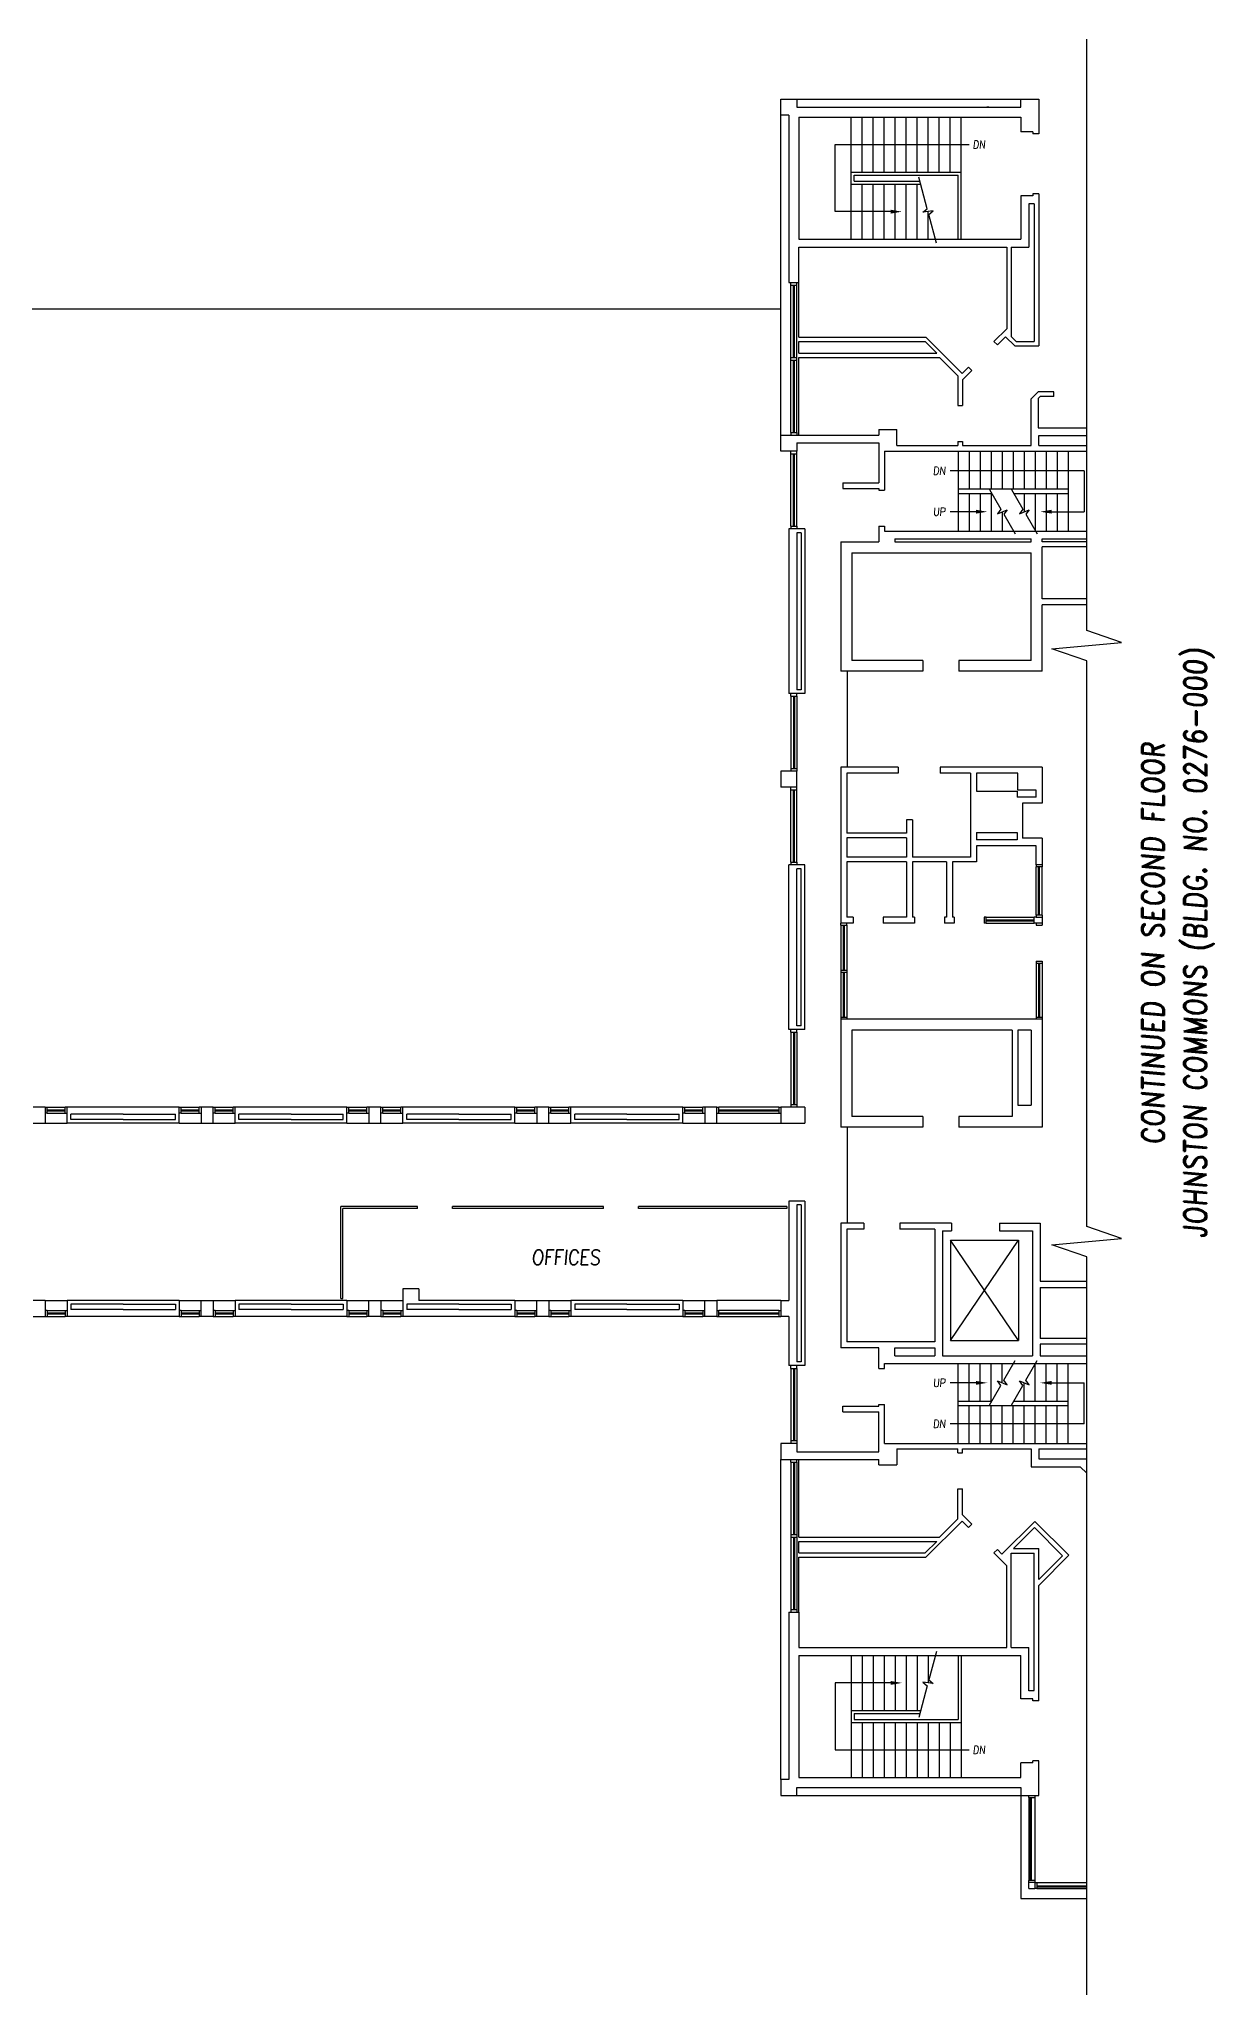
# Model space of a CAD drawing. Extents: x 1352 to 4791, y 589 to 3366.
# Drawn here: x 3616 to 4791, y 589 to 2545 of the extents above; entities that cross this region are included whole.
import ezdxf
from ezdxf.enums import TextEntityAlignment as Align

# ---------------------------------------------------------------- set-up
doc = ezdxf.new("R2010")
doc.units = 0
doc.header["$MEASUREMENT"] = 0
doc.linetypes.add('HIDDEN2', pattern=[0.1875, 0.125, -0.0625])
for name, color, linetype in [('A-BELOW', 111, 'CONTINUOUS'), ('A-FS-ID', 6, 'CONTINUOUS'), ('A-GLAZ', 191, 'CONTINUOUS'), ('A-OVHD', 111, 'CONTINUOUS'), ('A-STRS', 4, 'CONTINUOUS'), ('A-WL-EX', 171, 'CONTINUOUS'), ('SHELL', 2, 'CONTINUOUS')]:
    doc.layers.add(name, color=color, linetype=linetype)
doc.styles.add('ROMAND', font='romand', dxfattribs={"width": 0.75, "height": 0.25})
doc.styles.get("Standard").update_dxf_attribs({"font": 'romans.shx', "width": 0.85, "oblique": 5, "height": 15})

msp = doc.modelspace()

# ---------------------------------------------------------------- linework, layer by layer
at = {"layer": 'A-BELOW'}
for p, q in [((4664, 1953.2), (4664, 2544.6)), ((4374, 2484.6), (4598, 2484.6)), ((4358, 2148.6), (4358, 2468.6)), ((4368, 2226.4), (4368, 2298.6)), ((4374, 2226.4), (4374, 2298.6)), ((4358, 2274.6), (3548, 2274.6)), ((4368, 2151.4), (4368, 2223.6)), ((4374, 2151.4), (4374, 2223.6)), ((4368, 2057.6), (4368, 2129.9)), ((4374, 2057.6), (4374, 2129.9)), ((4629.1, 1934.9), (4698.9, 1941.2)), ((4698.9, 1941.2), (4664, 1953.2)), ((4664, 1922.9), (4629.1, 1934.9)), ((4664, 1357.4), (4664, 1922.9)), ((4368, 1887.6), (4368, 1815.4)), ((4374, 1887.6), (4374, 1815.4)), ((4368, 1721.6), (4368, 1793.9)), ((4374, 1721.6), (4374, 1793.9)), ((4613.3, 1668.6), (4613.3, 1717.1)), ((4619.3, 1668.6), (4619.3, 1717.1)), ((4563.3, 1666.6), (4611.3, 1666.6)), ((4418, 1658.6), (4418, 1613.6)), ((4424, 1658.6), (4424, 1613.6)), ((4563.3, 1660.6), (4611.3, 1660.6)), ((4418, 1611.6), (4418, 1566.6)), ((4424, 1611.6), (4424, 1566.6)), ((4613.3, 1620.6), (4613.3, 1566.6)), ((4619.3, 1620.6), (4619.3, 1566.6)), ((4368, 1551.6), (4368, 1479.4)), ((4374, 1551.6), (4374, 1479.4)), ((3624, 1476.6), (3642, 1476.6)), ((3624, 1470.6), (3642, 1470.6)), ((3758, 1476.6), (3776, 1476.6)), ((3758, 1470.6), (3776, 1470.6)), ((3792, 1476.6), (3810, 1476.6)), ((3792, 1470.6), (3810, 1470.6)), ((3926, 1476.6), (3944, 1476.6)), ((3926, 1470.6), (3944, 1470.6)), ((3960, 1476.6), (3978, 1476.6)), ((3960, 1470.6), (3978, 1470.6)), ((4094, 1476.6), (4112, 1476.6)), ((4094, 1470.6), (4112, 1470.6)), ((4128, 1476.6), (4146, 1476.6)), ((4128, 1470.6), (4146, 1470.6)), ((4262, 1476.6), (4280, 1476.6)), ((4262, 1470.6), (4280, 1470.6)), ((4356, 1476.6), (4296, 1476.6)), ((4296, 1470.6), (4356, 1470.6)), ((3622, 1460.6), (3644, 1460.6)), ((3756, 1460.6), (3778, 1460.6)), ((3790, 1460.6), (3812, 1460.6)), ((3924, 1460.6), (3946, 1460.6)), ((3958, 1460.6), (3980, 1460.6)), ((4092, 1460.6), (4114, 1460.6)), ((4126, 1460.6), (4148, 1460.6)), ((4260, 1460.6), (4282, 1460.6)), ((4294, 1460.6), (4358, 1460.6)), ((3918, 1285.6), (3918, 1377.4)), ((3994.5, 1377.4), (3918, 1377.4)), ((3920, 1285.6), (3920, 1375.4)), ((3994.5, 1375.4), (3920, 1375.4)), ((3994.5, 1375.4), (3994.5, 1377.4)), ((4180.5, 1377.4), (4029.5, 1377.4)), ((4029.5, 1375.4), (4029.5, 1377.4)), ((4180.5, 1375.4), (4029.5, 1375.4)), ((4180.5, 1375.4), (4180.5, 1377.4)), ((4364, 1377.4), (4215.5, 1377.4)), ((4215.5, 1375.4), (4215.5, 1377.4)), ((4364, 1375.4), (4215.5, 1375.4)), ((4364, 1377.4), (4364, 1375.4)), ((4698.9, 1345.4), (4664, 1357.4)), ((4629.1, 1339.1), (4698.9, 1345.4)), ((4664, 1327.1), (4629.1, 1339.1)), ((4664, 589.2), (4664, 1327.1)), ((3622, 1283.6), (3644, 1283.6)), ((3624, 1273.6), (3642, 1273.6)), ((3756, 1283.6), (3778, 1283.6)), ((3758, 1273.6), (3776, 1273.6)), ((3790, 1283.6), (3812, 1283.6)), ((3792, 1273.6), (3810, 1273.6)), ((3918, 1285.6), (3920, 1285.6)), ((3924, 1283.6), (3946, 1283.6)), ((3926, 1273.6), (3944, 1273.6)), ((3958, 1283.6), (3980, 1283.6)), ((3960, 1273.6), (3978, 1273.6)), ((4092, 1283.6), (4114, 1283.6)), ((4094, 1273.6), (4112, 1273.6)), ((4126, 1283.6), (4148, 1283.6)), ((4128, 1273.6), (4146, 1273.6)), ((4260, 1283.6), (4282, 1283.6)), ((4262, 1273.6), (4280, 1273.6)), ((4358, 1283.6), (4294, 1283.6)), ((4356, 1273.6), (4296, 1273.6)), ((3624, 1267.6), (3642, 1267.6)), ((3758, 1267.6), (3776, 1267.6)), ((3792, 1267.6), (3810, 1267.6)), ((3926, 1267.6), (3944, 1267.6)), ((3960, 1267.6), (3978, 1267.6)), ((4094, 1267.6), (4112, 1267.6)), ((4128, 1267.6), (4146, 1267.6)), ((4262, 1267.6), (4280, 1267.6)), ((4296, 1267.6), (4356, 1267.6)), ((4368, 1215.6), (4368, 1143.4)), ((4374, 1215.6), (4374, 1143.4)), ((4358, 804.6), (4358, 1124.6)), ((4368, 1121.9), (4368, 1049.6)), ((4374, 1121.9), (4374, 1049.6)), ((4368, 1046.9), (4368, 974.6)), ((4374, 1046.9), (4374, 974.6)), ((4374, 788.6), (4598, 788.6)), ((4598, 788.6), (4598, 685.6)), ((4606, 786.6), (4606, 703.6)), ((4612, 786.6), (4612, 703.6)), ((4598, 685.6), (4664, 685.6)), ((4614, 701.6), (4664, 701.6)), ((4614, 695.6), (4664, 695.6))]:
    msp.add_line(p, q, dxfattribs=at)
at = {"layer": 'A-GLAZ'}
for p, q in [((4368, 2298.6), (4368, 2301.4)), ((4368, 2298.6), (4374, 2298.6)), ((4370.5, 2226.4), (4370.5, 2298.6)), ((4370.8, 2226.4), (4370.8, 2298.6)), ((4371.3, 2226.4), (4371.3, 2298.6)), ((4371.5, 2226.4), (4371.5, 2298.6)), ((4374, 2298.6), (4374, 2301.4)), ((4368, 2226.4), (4374, 2226.4)), ((4368, 2223.6), (4368, 2226.4)), ((4368, 2223.6), (4374, 2223.6)), ((4370.5, 2151.4), (4370.5, 2223.6)), ((4370.8, 2151.4), (4370.8, 2223.6)), ((4371.3, 2151.4), (4371.3, 2223.6)), ((4371.5, 2151.4), (4371.5, 2223.6)), ((4374, 2223.6), (4374, 2226.4)), ((4368, 2151.4), (4374, 2151.4)), ((4368, 2151.4), (4368, 2148.6)), ((4374, 2151.4), (4374, 2148.6)), ((4368, 2129.9), (4368, 2132.6)), ((4374, 2129.9), (4374, 2132.6)), ((4368, 2129.9), (4374, 2129.9)), ((4370.5, 2057.6), (4370.5, 2129.9)), ((4370.8, 2057.6), (4370.8, 2129.9)), ((4371.3, 2057.6), (4371.3, 2129.9)), ((4371.5, 2057.6), (4371.5, 2129.9)), ((4368, 2057.6), (4374, 2057.6)), ((4368, 2057.6), (4368, 2054.9)), ((4374, 2057.6), (4374, 2054.9)), ((4368, 1887.6), (4368, 1890.4)), ((4368, 1887.6), (4374, 1887.6)), ((4370.5, 1887.6), (4370.5, 1815.4)), ((4370.8, 1887.6), (4370.8, 1815.4)), ((4371.3, 1887.6), (4371.3, 1815.4)), ((4371.5, 1887.6), (4371.5, 1815.4)), ((4374, 1887.6), (4374, 1890.4)), ((4368, 1815.4), (4374, 1815.4)), ((4368, 1815.4), (4368, 1812.6)), ((4374, 1815.4), (4374, 1812.6)), ((4368, 1793.9), (4368, 1796.6)), ((4368, 1793.9), (4374, 1793.9)), ((4370.5, 1721.6), (4370.5, 1793.9)), ((4370.8, 1721.6), (4370.8, 1793.9)), ((4371.3, 1721.6), (4371.3, 1793.9)), ((4371.5, 1721.6), (4371.5, 1793.9)), ((4374, 1793.9), (4374, 1796.6)), ((4368, 1721.6), (4374, 1721.6)), ((4368, 1721.6), (4368, 1718.9)), ((4374, 1721.6), (4374, 1718.9)), ((4613.3, 1719.1), (4613.3, 1717.1)), ((4619.3, 1717.1), (4613.3, 1717.1)), ((4615.8, 1668.6), (4615.8, 1717.1)), ((4616, 1668.6), (4616, 1717.1)), ((4616.5, 1668.6), (4616.5, 1717.1)), ((4616.8, 1668.6), (4616.8, 1717.1)), ((4619.3, 1719.1), (4619.3, 1717.1)), ((4563.3, 1666.6), (4561.3, 1666.6)), ((4561.3, 1666.6), (4561.3, 1660.6)), ((4563.3, 1660.6), (4563.3, 1666.6)), ((4563.3, 1664.1), (4611.3, 1664.1)), ((4563.3, 1663.9), (4611.3, 1663.9)), ((4563.3, 1663.4), (4611.3, 1663.4)), ((4563.3, 1663.1), (4611.3, 1663.1)), ((4611.3, 1660.6), (4611.3, 1666.6)), ((4613.3, 1666.6), (4611.3, 1666.6)), ((4619.3, 1668.6), (4613.3, 1668.6)), ((4613.3, 1668.6), (4613.3, 1666.6)), ((4613.3, 1666.6), (4619.3, 1666.6)), ((4619.3, 1668.6), (4619.3, 1658.6)), ((4418, 1658.6), (4418, 1660.6)), ((4418, 1658.6), (4424, 1658.6)), ((4420.5, 1658.6), (4420.5, 1613.6)), ((4420.8, 1658.6), (4420.8, 1613.6)), ((4421.3, 1658.6), (4421.3, 1613.6)), ((4421.5, 1658.6), (4421.5, 1613.6)), ((4424, 1658.6), (4424, 1660.6)), ((4563.3, 1660.6), (4561.3, 1660.6)), ((4613.3, 1660.6), (4611.3, 1660.6)), ((4613.3, 1660.6), (4613.3, 1658.6)), ((4619.3, 1660.6), (4613.3, 1660.6)), ((4613.3, 1658.6), (4619.3, 1658.6)), ((4418, 1613.6), (4418, 1611.6)), ((4418, 1613.6), (4424, 1613.6)), ((4418, 1611.6), (4424, 1611.6)), ((4420.5, 1611.6), (4420.5, 1566.6)), ((4420.8, 1611.6), (4420.8, 1566.6)), ((4421.3, 1611.6), (4421.3, 1566.6)), ((4421.5, 1611.6), (4421.5, 1566.6)), ((4424, 1613.6), (4424, 1611.6)), ((4613.3, 1622.6), (4619.3, 1622.6)), ((4613.3, 1622.6), (4613.3, 1620.6)), ((4613.3, 1620.6), (4619.3, 1620.6)), ((4615.8, 1620.6), (4615.8, 1566.6)), ((4616, 1620.6), (4616, 1566.6)), ((4616.5, 1620.6), (4616.5, 1566.6)), ((4616.8, 1620.6), (4616.8, 1566.6)), ((4619.3, 1622.6), (4619.3, 1620.6)), ((4418, 1566.6), (4418, 1564.6)), ((4418, 1566.6), (4424, 1566.6)), ((4424, 1566.6), (4424, 1564.6)), ((4613.3, 1566.6), (4619.3, 1566.6)), ((4613.3, 1566.6), (4613.3, 1564.6)), ((4619.3, 1566.6), (4619.3, 1564.6)), ((4368, 1551.6), (4368, 1554.4)), ((4368, 1551.6), (4374, 1551.6)), ((4370.5, 1551.6), (4370.5, 1479.4)), ((4370.8, 1551.6), (4370.8, 1479.4)), ((4371.3, 1551.6), (4371.3, 1479.4)), ((4371.5, 1551.6), (4371.5, 1479.4)), ((4374, 1551.6), (4374, 1554.4)), ((3622, 1476.6), (3624, 1476.6)), ((3624, 1470.6), (3622, 1470.6)), ((3624, 1470.6), (3624, 1476.6)), ((3624, 1474.1), (3642, 1474.1)), ((3624, 1473.9), (3642, 1473.9)), ((3624, 1473.4), (3642, 1473.4)), ((3624, 1473.1), (3642, 1473.1)), ((3644, 1476.6), (3642, 1476.6)), ((3642, 1470.6), (3642, 1476.6)), ((3642, 1470.6), (3644, 1470.6)), ((3756, 1476.6), (3758, 1476.6)), ((3758, 1470.6), (3756, 1470.6)), ((3758, 1470.6), (3758, 1476.6)), ((3758, 1474.1), (3776, 1474.1)), ((3758, 1473.9), (3776, 1473.9)), ((3758, 1473.4), (3776, 1473.4)), ((3758, 1473.1), (3776, 1473.1)), ((3778, 1476.6), (3776, 1476.6)), ((3776, 1470.6), (3776, 1476.6)), ((3776, 1470.6), (3778, 1470.6)), ((3790, 1476.6), (3792, 1476.6)), ((3792, 1470.6), (3790, 1470.6)), ((3792, 1470.6), (3792, 1476.6)), ((3792, 1474.1), (3810, 1474.1)), ((3792, 1473.9), (3810, 1473.9)), ((3792, 1473.4), (3810, 1473.4)), ((3792, 1473.1), (3810, 1473.1)), ((3812, 1476.6), (3810, 1476.6)), ((3810, 1470.6), (3810, 1476.6)), ((3810, 1470.6), (3812, 1470.6)), ((3924, 1476.6), (3926, 1476.6)), ((3926, 1470.6), (3924, 1470.6)), ((3926, 1470.6), (3926, 1476.6)), ((3926, 1474.1), (3944, 1474.1)), ((3926, 1473.9), (3944, 1473.9)), ((3926, 1473.4), (3944, 1473.4)), ((3926, 1473.1), (3944, 1473.1)), ((3944, 1470.6), (3944, 1476.6)), ((3946, 1476.6), (3944, 1476.6)), ((3944, 1470.6), (3946, 1470.6)), ((3958, 1476.6), (3960, 1476.6)), ((3960, 1470.6), (3958, 1470.6)), ((3960, 1470.6), (3960, 1476.6)), ((3960, 1474.1), (3978, 1474.1)), ((3960, 1473.9), (3978, 1473.9)), ((3960, 1473.4), (3978, 1473.4)), ((3960, 1473.1), (3978, 1473.1)), ((3980, 1476.6), (3978, 1476.6)), ((3978, 1470.6), (3978, 1476.6)), ((3978, 1470.6), (3980, 1470.6)), ((4092, 1476.6), (4094, 1476.6)), ((4094, 1470.6), (4092, 1470.6)), ((4094, 1470.6), (4094, 1476.6)), ((4094, 1474.1), (4112, 1474.1)), ((4094, 1473.9), (4112, 1473.9)), ((4094, 1473.4), (4112, 1473.4)), ((4094, 1473.1), (4112, 1473.1)), ((4112, 1470.6), (4112, 1476.6)), ((4114, 1476.6), (4112, 1476.6)), ((4112, 1470.6), (4114, 1470.6)), ((4126, 1476.6), (4128, 1476.6)), ((4128, 1470.6), (4126, 1470.6)), ((4128, 1470.6), (4128, 1476.6)), ((4128, 1474.1), (4146, 1474.1)), ((4128, 1473.9), (4146, 1473.9)), ((4128, 1473.4), (4146, 1473.4)), ((4128, 1473.1), (4146, 1473.1)), ((4148, 1476.6), (4146, 1476.6)), ((4146, 1470.6), (4146, 1476.6)), ((4146, 1470.6), (4148, 1470.6)), ((4260, 1476.6), (4262, 1476.6)), ((4262, 1470.6), (4260, 1470.6)), ((4262, 1470.6), (4262, 1476.6)), ((4262, 1474.1), (4280, 1474.1)), ((4262, 1473.9), (4280, 1473.9)), ((4262, 1473.4), (4280, 1473.4)), ((4262, 1473.1), (4280, 1473.1)), ((4280, 1470.6), (4280, 1476.6)), ((4282, 1476.6), (4280, 1476.6)), ((4280, 1470.6), (4282, 1470.6)), ((4294, 1476.6), (4296, 1476.6)), ((4294, 1470.6), (4294, 1476.6)), ((4294, 1470.6), (4296, 1470.6)), ((4296, 1470.6), (4296, 1476.6)), ((4296, 1474.1), (4356, 1474.1)), ((4296, 1473.9), (4356, 1473.9)), ((4296, 1473.4), (4356, 1473.4)), ((4296, 1473.1), (4356, 1473.1)), ((4356, 1476.6), (4356, 1470.6)), ((4356, 1476.6), (4358, 1476.6)), ((4356, 1470.6), (4358, 1470.6)), ((4368, 1479.4), (4374, 1479.4)), ((4368, 1479.4), (4368, 1476.6)), ((4374, 1479.4), (4374, 1476.6)), ((3624, 1273.6), (3622, 1273.6)), ((3624, 1273.6), (3624, 1267.6)), ((3624, 1271.1), (3642, 1271.1)), ((3642, 1273.6), (3644, 1273.6)), ((3642, 1273.6), (3642, 1267.6)), ((3758, 1273.6), (3756, 1273.6)), ((3758, 1273.6), (3758, 1267.6)), ((3758, 1271.1), (3776, 1271.1)), ((3776, 1273.6), (3776, 1267.6)), ((3776, 1273.6), (3778, 1273.6)), ((3792, 1273.6), (3790, 1273.6)), ((3792, 1273.6), (3792, 1267.6)), ((3792, 1271.1), (3810, 1271.1)), ((3810, 1273.6), (3812, 1273.6)), ((3810, 1273.6), (3810, 1267.6)), ((3926, 1273.6), (3924, 1273.6)), ((3926, 1273.6), (3926, 1267.6)), ((3926, 1271.1), (3944, 1271.1)), ((3944, 1273.6), (3944, 1267.6)), ((3944, 1273.6), (3946, 1273.6)), ((3960, 1273.6), (3958, 1273.6)), ((3960, 1273.6), (3960, 1267.6)), ((3960, 1271.1), (3978, 1271.1)), ((3978, 1273.6), (3980, 1273.6)), ((3978, 1273.6), (3978, 1267.6)), ((4094, 1273.6), (4092, 1273.6)), ((4094, 1273.6), (4094, 1267.6)), ((4094, 1271.1), (4112, 1271.1)), ((4112, 1273.6), (4112, 1267.6)), ((4112, 1273.6), (4114, 1273.6)), ((4128, 1273.6), (4126, 1273.6)), ((4128, 1273.6), (4128, 1267.6)), ((4128, 1271.1), (4146, 1271.1)), ((4146, 1273.6), (4148, 1273.6)), ((4146, 1273.6), (4146, 1267.6)), ((4262, 1273.6), (4260, 1273.6)), ((4262, 1273.6), (4262, 1267.6)), ((4262, 1271.1), (4280, 1271.1)), ((4280, 1273.6), (4280, 1267.6)), ((4280, 1273.6), (4282, 1273.6)), ((4294, 1273.6), (4296, 1273.6)), ((4296, 1267.6), (4296, 1273.6)), ((4296, 1271.1), (4356, 1271.1)), ((4356, 1273.6), (4356, 1267.6)), ((4356, 1273.6), (4358, 1273.6)), ((3622, 1267.6), (3624, 1267.6)), ((3624, 1270.9), (3642, 1270.9)), ((3624, 1270.4), (3642, 1270.4)), ((3624, 1270.1), (3642, 1270.1)), ((3644, 1267.6), (3642, 1267.6)), ((3756, 1267.6), (3758, 1267.6)), ((3758, 1270.9), (3776, 1270.9)), ((3758, 1270.4), (3776, 1270.4)), ((3758, 1270.1), (3776, 1270.1)), ((3778, 1267.6), (3776, 1267.6)), ((3790, 1267.6), (3792, 1267.6)), ((3792, 1270.9), (3810, 1270.9)), ((3792, 1270.4), (3810, 1270.4)), ((3792, 1270.1), (3810, 1270.1)), ((3812, 1267.6), (3810, 1267.6)), ((3924, 1267.6), (3926, 1267.6)), ((3926, 1270.9), (3944, 1270.9)), ((3926, 1270.4), (3944, 1270.4)), ((3926, 1270.1), (3944, 1270.1)), ((3946, 1267.6), (3944, 1267.6)), ((3958, 1267.6), (3960, 1267.6)), ((3960, 1270.9), (3978, 1270.9)), ((3960, 1270.4), (3978, 1270.4)), ((3960, 1270.1), (3978, 1270.1)), ((3980, 1267.6), (3978, 1267.6)), ((4092, 1267.6), (4094, 1267.6)), ((4094, 1270.9), (4112, 1270.9)), ((4094, 1270.4), (4112, 1270.4)), ((4094, 1270.1), (4112, 1270.1)), ((4114, 1267.6), (4112, 1267.6)), ((4126, 1267.6), (4128, 1267.6)), ((4128, 1270.9), (4146, 1270.9)), ((4128, 1270.4), (4146, 1270.4)), ((4128, 1270.1), (4146, 1270.1)), ((4148, 1267.6), (4146, 1267.6)), ((4260, 1267.6), (4262, 1267.6)), ((4262, 1270.9), (4280, 1270.9)), ((4262, 1270.4), (4280, 1270.4)), ((4262, 1270.1), (4280, 1270.1)), ((4282, 1267.6), (4280, 1267.6)), ((4294, 1267.6), (4296, 1267.6)), ((4296, 1270.9), (4356, 1270.9)), ((4296, 1270.4), (4356, 1270.4)), ((4296, 1270.1), (4356, 1270.1)), ((4356, 1267.6), (4358, 1267.6)), ((4368, 1215.6), (4368, 1218.4)), ((4368, 1215.6), (4374, 1215.6)), ((4370.5, 1215.6), (4370.5, 1143.4)), ((4370.8, 1215.6), (4370.8, 1143.4)), ((4371.3, 1215.6), (4371.3, 1143.4)), ((4371.5, 1215.6), (4371.5, 1143.4)), ((4374, 1215.6), (4374, 1218.4)), ((4368, 1143.4), (4374, 1143.4)), ((4368, 1143.4), (4368, 1140.6)), ((4374, 1143.4), (4374, 1140.6)), ((4368, 1121.9), (4368, 1124.6)), ((4368, 1121.9), (4374, 1121.9)), ((4370.5, 1121.9), (4370.5, 1049.6)), ((4370.8, 1121.9), (4370.8, 1049.6)), ((4371.3, 1121.9), (4371.3, 1049.6)), ((4371.5, 1121.9), (4371.5, 1049.6)), ((4374, 1121.9), (4374, 1124.6)), ((4368, 1049.6), (4374, 1049.6)), ((4368, 1049.6), (4368, 1046.9)), ((4368, 1046.9), (4374, 1046.9)), ((4370.5, 1046.9), (4370.5, 974.6)), ((4370.8, 1046.9), (4370.8, 974.6)), ((4371.3, 1046.9), (4371.3, 974.6)), ((4371.5, 1046.9), (4371.5, 974.6)), ((4374, 1049.6), (4374, 1046.9)), ((4368, 974.6), (4374, 974.6)), ((4368, 974.6), (4368, 971.9)), ((4374, 974.6), (4374, 971.9)), ((4606, 786.6), (4606, 788.6)), ((4607.5, 786.6), (4607.5, 703.6)), ((4607.8, 786.6), (4607.8, 703.6)), ((4608.3, 786.6), (4608.3, 703.6)), ((4608.5, 786.6), (4608.5, 703.6)), ((4612, 788.6), (4612, 786.6)), ((4612, 703.6), (4606, 703.6)), ((4606, 695.6), (4606, 703.6)), ((4612, 701.6), (4606, 701.6)), ((4606, 695.6), (4612, 695.6)), ((4612, 703.6), (4612, 695.6)), ((4612, 701.6), (4614, 701.6)), ((4614, 695.6), (4612, 695.6)), ((4614, 701.6), (4614, 695.6)), ((4614, 698.1), (4664, 698.1)), ((4614, 697.9), (4664, 697.9)), ((4614, 697.4), (4664, 697.4)), ((4614, 697.1), (4664, 697.1))]:
    msp.add_line(p, q, dxfattribs=at)
at = {"layer": 'A-GLAZ', "linetype": 'Continuous'}
msp.add_lwpolyline([(4606, 786.6), (4612, 786.6)], dxfattribs=at)
at = {"layer": 'A-OVHD', "linetype": 'HIDDEN2'}
for p, q in [((4424.5, 1912.6), (4424.5, 1816.6)), ((4424.5, 1456.6), (4424.5, 1360.6))]:
    msp.add_line(p, q, dxfattribs=at)
at = {"layer": 'A-STRS', "linetype": 'Continuous'}
for p, q in [((4428.3, 2411.6), (4428.3, 2466.6)), ((4439.3, 2411.6), (4439.3, 2466.6)), ((4450.3, 2411.6), (4450.3, 2466.6)), ((4461.3, 2411.6), (4461.3, 2466.6)), ((4472.3, 2411.6), (4472.3, 2466.6)), ((4483.3, 2411.6), (4483.3, 2466.6)), ((4494.3, 2411.6), (4494.3, 2466.6)), ((4505.3, 2411.6), (4505.3, 2466.6)), ((4516.3, 2411.6), (4516.3, 2466.6)), ((4527.3, 2411.6), (4527.3, 2466.6)), ((4538.3, 2344.6), (4538.3, 2466.6)), ((4412.3, 2372.1), (4412.3, 2439.1)), ((4535.3, 2344.6), (4535.3, 2408.6)), ((4428.3, 2344.6), (4428.3, 2399.6)), ((4439.3, 2344.6), (4439.3, 2399.6)), ((4450.3, 2344.6), (4450.3, 2399.6)), ((4461.3, 2344.6), (4461.3, 2399.6)), ((4472.3, 2344.6), (4472.3, 2399.6)), ((4483.3, 2344.6), (4483.3, 2399.6)), ((4494.3, 2344.6), (4494.3, 2399.6)), ((4505.3, 2344.6), (4505.3, 2372.1)), ((4535.5, 2132.6), (4535.5, 2094.9)), ((4546.5, 2132.6), (4546.5, 2094.9)), ((4557.5, 2132.6), (4557.5, 2094.9)), ((4568.5, 2132.6), (4568.5, 2094.9)), ((4579.5, 2132.6), (4579.5, 2094.9)), ((4590.5, 2132.6), (4590.5, 2094.9)), ((4601.5, 2132.6), (4601.5, 2094.9)), ((4612.5, 2132.6), (4612.5, 2094.9)), ((4623.5, 2132.6), (4623.5, 2094.9)), ((4634.5, 2132.6), (4634.5, 2094.9)), ((4645.5, 2132.6), (4645.5, 2094.9)), ((4661.5, 2113.1), (4661.5, 2072.1)), ((4535.5, 2090.4), (4535.5, 2052.6)), ((4546.5, 2090.4), (4546.5, 2052.6)), ((4557.5, 2090.4), (4557.5, 2052.6)), ((4568.5, 2090.4), (4568.5, 2052.6)), ((4601.5, 2090.4), (4601.5, 2072.1)), ((4612.5, 2090.4), (4612.5, 2052.6)), ((4623.5, 2090.4), (4623.5, 2052.6)), ((4634.5, 2090.4), (4634.5, 2052.6)), ((4645.5, 2090.4), (4645.5, 2052.6)), ((4579.5, 2072.1), (4579.5, 2052.6)), ((4527.6, 1343.6), (4595.6, 1343.6)), ((4527.6, 1243.6), (4595.6, 1243.6)), ((4535.5, 1182.9), (4535.5, 1220.6)), ((4546.5, 1182.9), (4546.5, 1220.6)), ((4557.5, 1182.9), (4557.5, 1220.6)), ((4568.5, 1182.9), (4568.5, 1220.6)), ((4579.5, 1201.1), (4579.5, 1220.6)), ((4612.5, 1182.9), (4612.5, 1220.6)), ((4623.5, 1182.9), (4623.5, 1220.6)), ((4634.5, 1182.9), (4634.5, 1220.6)), ((4645.5, 1182.9), (4645.5, 1220.6)), ((4601.5, 1182.9), (4601.5, 1201.1)), ((4661.5, 1160.1), (4661.5, 1201.1)), ((4535.5, 1140.6), (4535.5, 1178.4)), ((4546.5, 1140.6), (4546.5, 1178.4)), ((4557.5, 1140.6), (4557.5, 1178.4)), ((4568.5, 1140.6), (4568.5, 1178.4)), ((4579.5, 1140.6), (4579.5, 1178.4)), ((4590.5, 1140.6), (4590.5, 1178.4)), ((4601.5, 1140.6), (4601.5, 1178.4)), ((4612.5, 1140.6), (4612.5, 1178.4)), ((4623.5, 1140.6), (4623.5, 1178.4)), ((4634.5, 1140.6), (4634.5, 1178.4)), ((4645.5, 1140.6), (4645.5, 1178.4)), ((4428.3, 928.6), (4428.3, 873.6)), ((4439.3, 928.6), (4439.3, 873.6)), ((4450.3, 928.6), (4450.3, 873.6)), ((4461.3, 928.6), (4461.3, 873.6)), ((4472.3, 928.6), (4472.3, 873.6)), ((4483.3, 928.6), (4483.3, 873.6)), ((4494.3, 928.6), (4494.3, 873.6)), ((4505.3, 928.6), (4505.3, 901.1)), ((4535.3, 928.6), (4535.3, 864.6)), ((4538.3, 928.6), (4538.3, 806.6)), ((4412.3, 901.1), (4412.3, 834.1)), ((4428.3, 861.6), (4428.3, 806.6)), ((4439.3, 861.6), (4439.3, 806.6)), ((4450.3, 861.6), (4450.3, 806.6)), ((4461.3, 861.6), (4461.3, 806.6)), ((4472.3, 861.6), (4472.3, 806.6)), ((4483.3, 861.6), (4483.3, 806.6)), ((4494.3, 861.6), (4494.3, 806.6)), ((4505.3, 861.6), (4505.3, 806.6)), ((4516.3, 861.6), (4516.3, 806.6)), ((4527.3, 861.6), (4527.3, 806.6))]:
    msp.add_line(p, q, dxfattribs=at)
at = {"layer": 'A-STRS'}
for p, q in [((4412.3, 2439.1), (4546.3, 2439.1)), ((4428.3, 2411.6), (4538.3, 2411.6)), ((4428.3, 2399.6), (4428.3, 2411.6)), ((4431.3, 2408.6), (4535.3, 2408.6)), ((4431.3, 2402.6), (4431.3, 2408.6)), ((4504.5, 2375), (4496, 2406.6)), ((4538.3, 2408.6), (4538.3, 2411.6)), ((4428.3, 2399.6), (4497.9, 2399.6)), ((4431.3, 2402.6), (4497.1, 2402.6)), ((4468, 2372.1), (4412.3, 2372.1)), ((4500, 2371.5), (4504.5, 2375)), ((4510.5, 2372.8), (4500, 2371.5)), ((4506, 2369.2), (4510.5, 2372.8)), ((4513.7, 2340.6), (4506, 2369.2)), ((4661.5, 2113.1), (4527.5, 2113.1)), ((4535.5, 2094.9), (4645.5, 2094.9)), ((4535.5, 2094.9), (4535.5, 2090.4)), ((4566.7, 2094.4), (4578, 2074.7)), ((4588.7, 2094.4), (4600, 2074.7)), ((4645.5, 2094.9), (4645.5, 2090.4)), ((4535.5, 2090.4), (4569, 2090.4)), ((4578, 2074.7), (4574.6, 2070.1)), ((4574.6, 2070.1), (4584.4, 2074.1)), ((4584.4, 2074.1), (4581, 2069.5)), ((4591, 2090.4), (4645.5, 2090.4)), ((4600, 2074.7), (4596.6, 2070.1)), ((4596.6, 2070.1), (4606.4, 2074.1)), ((4606.4, 2074.1), (4603, 2069.5)), ((4553.3, 2072.1), (4527.5, 2072.1)), ((4581, 2069.5), (4592.3, 2049.9)), ((4603, 2069.5), (4614.3, 2049.9)), ((4628.8, 2072.1), (4661.5, 2072.1)), ((4595.6, 1243.6), (4527.6, 1343.6)), ((4527.6, 1343.6), (4527.6, 1243.6)), ((4527.6, 1243.6), (4595.6, 1343.6)), ((4595.6, 1343.6), (4595.6, 1243.6)), ((4581, 1203.7), (4592.3, 1223.4)), ((4603, 1203.7), (4614.3, 1223.4)), ((4553.3, 1201.1), (4527.5, 1201.1)), ((4566.7, 1178.9), (4578, 1198.5)), ((4578, 1198.5), (4574.6, 1203.1)), ((4574.6, 1203.1), (4584.4, 1199.1)), ((4584.4, 1199.1), (4581, 1203.7)), ((4588.7, 1178.9), (4600, 1198.5)), ((4600, 1198.5), (4596.6, 1203.1)), ((4596.6, 1203.1), (4606.4, 1199.1)), ((4606.4, 1199.1), (4603, 1203.7)), ((4628.8, 1201.1), (4661.5, 1201.1)), ((4535.5, 1182.9), (4569, 1182.9)), ((4535.5, 1178.4), (4535.5, 1182.9)), ((4535.5, 1178.4), (4645.5, 1178.4)), ((4591, 1182.9), (4645.5, 1182.9)), ((4645.5, 1178.4), (4645.5, 1182.9)), ((4661.5, 1160.1), (4527.5, 1160.1)), ((4513.7, 932.6), (4506, 904)), ((4468, 901.1), (4412.3, 901.1)), ((4500, 901.8), (4504.5, 898.2)), ((4510.5, 900.5), (4500, 901.8)), ((4506, 904), (4510.5, 900.5)), ((4504.5, 898.2), (4496, 866.6)), ((4428.3, 873.6), (4497.9, 873.6)), ((4428.3, 873.6), (4428.3, 861.6)), ((4428.3, 861.6), (4538.3, 861.6)), ((4431.3, 870.6), (4497.1, 870.6)), ((4431.3, 870.6), (4431.3, 864.6)), ((4431.3, 864.6), (4535.3, 864.6)), ((4538.3, 864.6), (4538.3, 861.6)), ((4412.3, 834.1), (4546.3, 834.1))]:
    msp.add_line(p, q, dxfattribs=at)
for points in [[(4468, 2374), (4468, 2370.2), (4479.3, 2372.1)], [(4553.3, 2070.2), (4553.3, 2074), (4564.5, 2072.1)], [(4628.8, 2070.2), (4628.8, 2074), (4617.5, 2072.1)], [(4553.3, 1203), (4553.3, 1199.2), (4564.5, 1201.1)], [(4628.8, 1203), (4628.8, 1199.2), (4617.5, 1201.1)], [(4468, 899.2), (4468, 903), (4479.3, 901.1)]]:
    msp.add_solid(points, dxfattribs=at)
at = {"layer": 'A-WL-EX', "linetype": 'Continuous'}
for p, q in [((4358, 2484.6), (4374, 2484.6)), ((4358, 2468.6), (4358, 2484.6)), ((4374, 2484.6), (4374, 2476.6)), ((4598, 2484.6), (4616, 2484.6)), ((4598, 2484.6), (4614, 2484.6)), ((4598, 2476.6), (4598, 2484.6)), ((4366, 2468.6), (4358, 2468.6)), ((4358, 2132.6), (4358, 2148.6)), ((4374, 2132.6), (4358, 2132.6)), ((4374, 2141.1), (4374, 2132.6)), ((4461.6, 2052.6), (4664, 2052.6)), ((4472, 2045), (4608.4, 2045)), ((4619.3, 2045), (4664, 2045)), ((4382, 1890.4), (4366, 1890.4)), ((4378.3, 1894.1), (4374, 1894.1)), ((4374, 1812.6), (4358, 1812.6)), ((4358, 1812.6), (4358, 1796.6)), ((4595, 1793.6), (4595, 1810.6)), ((4374, 1796.6), (4358, 1796.6)), ((4553.8, 1792.6), (4594.4, 1792.6)), ((4613.3, 1793.6), (4595, 1793.6)), ((4553.8, 1751.4), (4594.4, 1751.4)), ((4382, 1718.9), (4366, 1718.9)), ((4378.3, 1715.1), (4374, 1715.1)), ((3778, 1476.6), (3778, 1460.6)), ((3790, 1476.6), (3778, 1476.6)), ((3790, 1460.6), (3790, 1476.6)), ((3958, 1476.6), (3946, 1476.6)), ((3946, 1476.6), (3946, 1460.6)), ((3958, 1460.6), (3958, 1476.6)), ((4126, 1476.6), (4114, 1476.6)), ((4114, 1476.6), (4114, 1460.6)), ((4126, 1460.6), (4126, 1476.6)), ((4294, 1476.6), (4282, 1476.6)), ((4282, 1476.6), (4282, 1460.6)), ((4294, 1460.6), (4294, 1476.6)), ((4382, 1476.6), (4358, 1476.6)), ((4358, 1476.6), (4358, 1460.6)), ((4382, 1476.6), (4382, 1460.6)), ((4595, 1478.6), (4608.4, 1478.6)), ((3778, 1460.6), (3790, 1460.6)), ((3946, 1460.6), (3958, 1460.6)), ((4114, 1460.6), (4126, 1460.6)), ((4282, 1460.6), (4294, 1460.6)), ((4358, 1460.6), (4382, 1460.6)), ((4519.6, 1353), (4528.8, 1353)), ((4576.8, 1360.6), (4617.3, 1360.6)), ((4576.8, 1353), (4609.6, 1353)), ((4617.3, 1302.6), (4664, 1302.6)), ((4617.3, 1296.6), (4664, 1296.6)), ((3778, 1267.6), (3778, 1283.6)), ((3778, 1283.6), (3790, 1283.6)), ((3790, 1283.6), (3790, 1267.6)), ((3946, 1283.6), (3958, 1283.6)), ((3946, 1267.6), (3946, 1283.6)), ((3958, 1283.6), (3958, 1267.6)), ((4114, 1267.6), (4114, 1283.6)), ((4114, 1283.6), (4126, 1283.6)), ((4126, 1283.6), (4126, 1267.6)), ((4282, 1267.6), (4282, 1283.6)), ((4282, 1283.6), (4294, 1283.6)), ((4294, 1283.6), (4294, 1267.6)), ((4358, 1283.6), (4366, 1283.6)), ((3790, 1267.6), (3778, 1267.6)), ((3958, 1267.6), (3946, 1267.6)), ((4126, 1267.6), (4114, 1267.6)), ((4294, 1267.6), (4282, 1267.6)), ((4366, 1267.6), (4358, 1267.6)), ((4382, 1218.4), (4366, 1218.4)), ((4378.3, 1222.1), (4374, 1222.1)), ((4461.6, 1220.6), (4664, 1220.6)), ((4472, 1228.2), (4512, 1228.2)), ((4519.6, 1228.2), (4609.6, 1228.2)), ((4617.3, 1228.2), (4664, 1228.2)), ((4374, 1140.6), (4358, 1140.6)), ((4358, 1124.6), (4376, 1124.6)), ((4358, 804.6), (4358, 788.6)), ((4366, 804.6), (4358, 804.6)), ((4358, 788.6), (4374, 788.6)), ((4374, 788.6), (4374, 796.6)), ((4598, 796.6), (4598, 788.6)), ((4598, 788.6), (4616, 788.6))]:
    msp.add_line(p, q, dxfattribs=at)
at = {"layer": 'A-WL-EX'}
for p, q in [((4616, 2484.6), (4616, 2449.9)), ((4366, 2468.6), (4366, 2301.4)), ((4374, 2476.6), (4598, 2476.6)), ((4376, 2466.6), (4376, 2344.6)), ((4376, 2466.6), (4598, 2466.6)), ((4502, 2476.6), (4504, 2476.6)), ((4566, 2476.6), (4564, 2476.6)), ((4566, 2476.6), (4564, 2476.6)), ((4566, 2476.6), (4598, 2476.6)), ((4566, 2476.6), (4598, 2476.6)), ((4598, 2466.6), (4598, 2451.9)), ((4610, 2451.9), (4598, 2451.9)), ((4610, 2451.9), (4610, 2449.9)), ((4616, 2449.9), (4610, 2449.9)), ((4598, 2387.9), (4598, 2344.6)), ((4610, 2387.9), (4598, 2387.9)), ((4616, 2389.9), (4610, 2389.9)), ((4610, 2389.9), (4610, 2387.9)), ((4616, 2389.9), (4616, 2237.9)), ((4611.3, 2379.9), (4606, 2379.9)), ((4606, 2379.9), (4606, 2336.6)), ((4611.3, 2379.9), (4611.3, 2242.4)), ((4376, 2344.6), (4598, 2344.6)), ((4376, 2336.6), (4584, 2336.6)), ((4376, 2246.5), (4376, 2336.6)), ((4505.4, 2344.6), (4595.3, 2344.6)), ((4584, 2336.6), (4584, 2255)), ((4588.5, 2336.6), (4588.5, 2247.3)), ((4588.5, 2336.6), (4606, 2336.6)), ((4366, 2301.4), (4376, 2301.4)), ((4571.2, 2242.2), (4584, 2255)), ((4376, 2246.5), (4503.2, 2246.5)), ((4376, 2242.2), (4502.5, 2242.2)), ((4376, 2230.6), (4376, 2242.2)), ((4376, 2230.6), (4514.1, 2230.6)), ((4514.1, 2230.6), (4502.5, 2242.2)), ((4539.4, 2210.3), (4503.2, 2246.5)), ((4574.6, 2238.8), (4571.2, 2242.2)), ((4574.6, 2238.8), (4582.9, 2247.1)), ((4592.1, 2237.9), (4582.9, 2247.1)), ((4593.5, 2242.4), (4588.5, 2247.3)), ((4592.1, 2237.9), (4616, 2237.9)), ((4593.5, 2242.4), (4611.3, 2242.4)), ((4376, 2148.6), (4376, 2226.4)), ((4376, 2226.4), (4516.6, 2226.4)), ((4535, 2208), (4516.6, 2226.4)), ((4539.4, 2210.3), (4545.8, 2216.7)), ((4539.8, 2204), (4549.1, 2213.4)), ((4549.1, 2213.4), (4545.8, 2216.7)), ((4535, 2208), (4535, 2178.2)), ((4539.8, 2204), (4539.8, 2178.2)), ((4608.3, 2184.8), (4615.5, 2192)), ((4631.2, 2192), (4615.5, 2192)), ((4631.2, 2187.2), (4631.2, 2192)), ((4535, 2178.2), (4539.8, 2178.2)), ((4608.3, 2138.2), (4608.3, 2184.8)), ((4615.5, 2185.3), (4617.4, 2187.2)), ((4615.5, 2185.3), (4615.5, 2156)), ((4631.2, 2187.2), (4617.4, 2187.2)), ((4456, 2154.2), (4456, 2148.6)), ((4456, 2154.2), (4474, 2154.2)), ((4474, 2138.2), (4474, 2154.2)), ((4615.5, 2156), (4664, 2156)), ((4358, 2148.6), (4456, 2148.6)), ((4374, 2141.1), (4456, 2141.1)), ((4456, 2141.1), (4456, 2101.1)), ((4461.6, 2132.6), (4664, 2132.6)), ((4461.6, 2132.6), (4461.6, 2093.6)), ((4474, 2138.2), (4535, 2138.2)), ((4535, 2142.2), (4535, 2138.2)), ((4535, 2142.2), (4539.8, 2142.2)), ((4539.8, 2142.2), (4539.8, 2138.2)), ((4539.8, 2138.2), (4608.3, 2138.2)), ((4616, 2148.2), (4664, 2148.2)), ((4616, 2138.2), (4616, 2148.2)), ((4616, 2138.2), (4664, 2138.2)), ((4420, 2101.1), (4456, 2101.1)), ((4420, 2101.1), (4420, 2095.4)), ((4420, 2095.4), (4456, 2095.4)), ((4456, 2095.4), (4456, 2093.6)), ((4456, 2093.6), (4461.6, 2093.6)), ((4366, 2054.9), (4366, 1890.4)), ((4382, 2054.9), (4366, 2054.9)), ((4382, 2054.9), (4382, 1890.4)), ((4456, 2057.6), (4456, 2041.9)), ((4456, 2057.6), (4461.6, 2057.6)), ((4461.6, 2057.6), (4461.6, 2052.6)), ((4374, 2051.1), (4374, 1894.1)), ((4378.3, 2051.1), (4374, 2051.1)), ((4378.3, 2051.1), (4378.3, 1894.1)), ((4418, 2041.9), (4418, 1912.6)), ((4418, 2041.9), (4456, 2041.9)), ((4472, 2045), (4472, 2041.9)), ((4472, 2041.9), (4608.4, 2041.9)), ((4608.4, 2041.9), (4608.4, 2045)), ((4619.3, 2041.9), (4619.3, 2045)), ((4664, 2041.9), (4619.3, 2041.9)), ((4664, 2037.1), (4619.3, 2037.1)), ((4619.3, 1985.1), (4619.3, 2037.1)), ((4428.9, 2031), (4428.9, 1923.5)), ((4428.9, 2031), (4608.4, 2031)), ((4608.4, 1923.5), (4608.4, 2031)), ((4664, 1985.1), (4619.3, 1985.1)), ((4664, 1979.1), (4619.3, 1979.1)), ((4619.3, 1912.6), (4619.3, 1979.1)), ((4500, 1923.5), (4428.9, 1923.5)), ((4500, 1923.5), (4500, 1912.6)), ((4608.4, 1923.5), (4536, 1923.5)), ((4536, 1923.5), (4536, 1912.6)), ((4500, 1912.6), (4418, 1912.6)), ((4619.3, 1912.6), (4536, 1912.6)), ((4374, 1796.6), (4374, 1812.6)), ((4418, 1816.6), (4418, 1660.6)), ((4475.5, 1816.6), (4418, 1816.6)), ((4424, 1810.6), (4424, 1750.6)), ((4475.5, 1810.6), (4424, 1810.6)), ((4475.5, 1816.6), (4475.5, 1810.6)), ((4619.3, 1816.6), (4517.5, 1816.6)), ((4517.5, 1816.6), (4517.5, 1810.6)), ((4547.8, 1810.6), (4517.5, 1810.6)), ((4547.8, 1810.6), (4547.8, 1726.6)), ((4595, 1810.6), (4553.8, 1810.6)), ((4553.8, 1810.6), (4553.8, 1792.6)), ((4619.3, 1816.6), (4619.3, 1780.6)), ((4594.4, 1792.6), (4594.4, 1786.6)), ((4613.3, 1786.6), (4594.4, 1786.6)), ((4599.8, 1780.6), (4599.8, 1745.6)), ((4619.3, 1780.6), (4599.8, 1780.6)), ((4613.3, 1786.6), (4613.3, 1793.6)), ((4483.8, 1764), (4483.8, 1750.6)), ((4489.8, 1764), (4483.8, 1764)), ((4489.8, 1764), (4489.8, 1726.6)), ((4483.8, 1750.6), (4424, 1750.6)), ((4483.8, 1746.1), (4424, 1746.1)), ((4424, 1746.1), (4424, 1726.6)), ((4483.8, 1746.1), (4483.8, 1726.6)), ((4553.8, 1751.4), (4553.8, 1744.1)), ((4594.4, 1744.1), (4553.8, 1744.1)), ((4594.4, 1751.4), (4594.4, 1744.1)), ((4619.3, 1745.6), (4599.8, 1745.6)), ((4619.3, 1745.6), (4619.3, 1719.1)), ((4483.8, 1726.6), (4424, 1726.6)), ((4483.8, 1722.1), (4424, 1722.1)), ((4424, 1722.1), (4424, 1666.6)), ((4483.8, 1722.1), (4483.8, 1666.6)), ((4547.8, 1726.6), (4489.8, 1726.6)), ((4489.8, 1722.1), (4489.8, 1666.6)), ((4523.8, 1722.1), (4489.8, 1722.1)), ((4523.8, 1722.1), (4523.8, 1666.6)), ((4553.8, 1722.1), (4529.8, 1722.1)), ((4529.8, 1722.1), (4529.8, 1666.6)), ((4613.3, 1738.1), (4553.8, 1738.1)), ((4553.8, 1738.1), (4553.8, 1722.1)), ((4613.3, 1719.1), (4613.3, 1738.1)), ((4366, 1554.4), (4366, 1718.9)), ((4374, 1558.1), (4374, 1715.1)), ((4378.3, 1558.1), (4378.3, 1715.1)), ((4382, 1554.4), (4382, 1718.9)), ((4619.3, 1719.1), (4613.3, 1719.1)), ((4430.3, 1666.6), (4424, 1666.6)), ((4430.3, 1666.6), (4430.3, 1660.6)), ((4483.8, 1666.6), (4460.3, 1666.6)), ((4460.3, 1666.6), (4460.3, 1660.6)), ((4491.8, 1666.6), (4489.8, 1666.6)), ((4491.8, 1666.6), (4491.8, 1660.6)), ((4521.8, 1666.6), (4521.8, 1660.6)), ((4523.8, 1666.6), (4521.8, 1666.6)), ((4531.3, 1666.6), (4529.8, 1666.6)), ((4531.3, 1666.6), (4531.3, 1660.6)), ((4430.3, 1660.6), (4418, 1660.6)), ((4491.8, 1660.6), (4460.3, 1660.6)), ((4531.3, 1660.6), (4521.8, 1660.6)), ((4619.3, 1564.6), (4418, 1564.6)), ((4418, 1564.6), (4418, 1456.6)), ((4619.3, 1564.6), (4619.3, 1456.6)), ((4382, 1554.4), (4366, 1554.4)), ((4378.3, 1558.1), (4374, 1558.1)), ((4428.9, 1553.7), (4428.9, 1467.5)), ((4589.3, 1553.7), (4428.9, 1553.7)), ((4589.3, 1553.7), (4589.3, 1467.5)), ((4595, 1553.7), (4595, 1478.6)), ((4608.4, 1553.7), (4595, 1553.7)), ((4608.4, 1553.7), (4608.4, 1478.6)), ((3622, 1476.6), (3610, 1476.6)), ((3622, 1476.6), (3622, 1460.6)), ((3756, 1476.6), (3644, 1476.6)), ((3644, 1460.6), (3644, 1476.6)), ((3700, 1469.6), (3647.8, 1469.6)), ((3647.8, 1464.4), (3647.8, 1469.6)), ((3700, 1469.6), (3752.3, 1469.6)), ((3752.3, 1464.4), (3752.3, 1469.6)), ((3756, 1460.6), (3756, 1476.6)), ((3924, 1476.6), (3812, 1476.6)), ((3812, 1460.6), (3812, 1476.6)), ((3868, 1469.6), (3815.8, 1469.6)), ((3815.8, 1464.4), (3815.8, 1469.6)), ((3868, 1469.6), (3920.3, 1469.6)), ((3920.3, 1464.4), (3920.3, 1469.6)), ((3924, 1460.6), (3924, 1476.6)), ((4092, 1476.6), (3980, 1476.6)), ((3980, 1460.6), (3980, 1476.6)), ((4036, 1469.6), (3983.8, 1469.6)), ((3983.8, 1464.4), (3983.8, 1469.6)), ((4036, 1469.6), (4088.3, 1469.6)), ((4088.3, 1464.4), (4088.3, 1469.6)), ((4092, 1460.6), (4092, 1476.6)), ((4260, 1476.6), (4148, 1476.6)), ((4148, 1460.6), (4148, 1476.6)), ((4204, 1469.6), (4151.8, 1469.6)), ((4151.8, 1464.4), (4151.8, 1469.6)), ((4204, 1469.6), (4256.3, 1469.6)), ((4256.3, 1464.4), (4256.3, 1469.6)), ((4260, 1460.6), (4260, 1476.6)), ((4500, 1467.5), (4428.9, 1467.5)), ((4500, 1467.5), (4500, 1456.6)), ((4589.3, 1467.5), (4536, 1467.5)), ((4536, 1467.5), (4536, 1456.6)), ((3610, 1460.6), (3622, 1460.6)), ((3756, 1460.6), (3644, 1460.6)), ((3700, 1464.4), (3647.8, 1464.4)), ((3700, 1464.4), (3752.3, 1464.4)), ((3924, 1460.6), (3812, 1460.6)), ((3868, 1464.4), (3815.8, 1464.4)), ((3868, 1464.4), (3920.3, 1464.4)), ((4092, 1460.6), (3980, 1460.6)), ((4036, 1464.4), (3983.8, 1464.4)), ((4036, 1464.4), (4088.3, 1464.4)), ((4260, 1460.6), (4148, 1460.6)), ((4204, 1464.4), (4151.8, 1464.4)), ((4204, 1464.4), (4256.3, 1464.4)), ((4500, 1456.6), (4418, 1456.6)), ((4619.3, 1456.6), (4536, 1456.6)), ((4366, 1382.9), (4366, 1283.6)), ((4382, 1382.9), (4366, 1382.9)), ((4374, 1379.1), (4374, 1222.1)), ((4378.3, 1379.1), (4374, 1379.1)), ((4378.3, 1379.1), (4378.3, 1222.1)), ((4382, 1382.9), (4382, 1218.4)), ((4418, 1360.6), (4418, 1236.1)), ((4441, 1360.6), (4418, 1360.6)), ((4424, 1354.6), (4424, 1242.1)), ((4441, 1354.6), (4424, 1354.6)), ((4441, 1360.6), (4441, 1354.6)), ((4528.8, 1360.6), (4477, 1360.6)), ((4477, 1360.6), (4477, 1354.6)), ((4512, 1354.6), (4477, 1354.6)), ((4512, 1354.6), (4512, 1242.1)), ((4519.6, 1353), (4519.6, 1228.2)), ((4528.8, 1360.6), (4528.8, 1353)), ((4576.8, 1360.6), (4576.8, 1353)), ((4609.6, 1353), (4609.6, 1228.2)), ((4617.3, 1360.6), (4617.3, 1302.6)), ((3980, 1295.1), (3980, 1267.6)), ((3996, 1295.1), (3980, 1295.1)), ((3996, 1295.1), (3996, 1283.6)), ((4617.3, 1296.6), (4617.3, 1245.4)), ((3622, 1283.6), (3610, 1283.6)), ((3622, 1283.6), (3622, 1267.6)), ((3756, 1283.6), (3644, 1283.6)), ((3644, 1283.6), (3644, 1267.6)), ((3700, 1279.9), (3647.8, 1279.9)), ((3647.8, 1279.9), (3647.8, 1274.6)), ((3700, 1274.6), (3647.8, 1274.6)), ((3700, 1279.9), (3752.3, 1279.9)), ((3700, 1274.6), (3752.3, 1274.6)), ((3752.3, 1279.9), (3752.3, 1274.6)), ((3756, 1283.6), (3756, 1267.6)), ((3924, 1283.6), (3812, 1283.6)), ((3812, 1283.6), (3812, 1267.6)), ((3868, 1279.9), (3815.8, 1279.9)), ((3815.8, 1279.9), (3815.8, 1274.6)), ((3868, 1274.6), (3815.8, 1274.6)), ((3868, 1279.9), (3920.3, 1279.9)), ((3868, 1274.6), (3920.3, 1274.6)), ((3920.3, 1279.9), (3920.3, 1274.6)), ((3924, 1283.6), (3924, 1267.6)), ((4036, 1279.9), (3983.8, 1279.9)), ((3983.8, 1279.9), (3983.8, 1274.6)), ((4036, 1274.6), (3983.8, 1274.6)), ((4092, 1283.6), (3996, 1283.6)), ((4036, 1279.9), (4088.3, 1279.9)), ((4036, 1274.6), (4088.3, 1274.6)), ((4088.3, 1279.9), (4088.3, 1274.6)), ((4092, 1283.6), (4092, 1267.6)), ((4260, 1283.6), (4148, 1283.6)), ((4148, 1283.6), (4148, 1267.6)), ((4204, 1279.9), (4151.8, 1279.9)), ((4151.8, 1279.9), (4151.8, 1274.6)), ((4204, 1274.6), (4151.8, 1274.6)), ((4204, 1279.9), (4256.3, 1279.9)), ((4204, 1274.6), (4256.3, 1274.6)), ((4256.3, 1279.9), (4256.3, 1274.6)), ((4260, 1283.6), (4260, 1267.6)), ((4358, 1283.6), (4358, 1267.6)), ((3610, 1267.6), (3622, 1267.6)), ((3756, 1267.6), (3644, 1267.6)), ((3924, 1267.6), (3812, 1267.6)), ((4092, 1267.6), (3980, 1267.6)), ((4260, 1267.6), (4148, 1267.6)), ((4366, 1267.6), (4366, 1218.4)), ((4456, 1236.1), (4418, 1236.1)), ((4512, 1242.1), (4424, 1242.1)), ((4456, 1215.6), (4456, 1236.1)), ((4472, 1236.1), (4512, 1236.1)), ((4472, 1228.2), (4472, 1236.1)), ((4505.4, 1236.1), (4512, 1236.1)), ((4512, 1236.1), (4512, 1228.2)), ((4664, 1245.4), (4617.3, 1245.4)), ((4664, 1239.7), (4617.3, 1239.7)), ((4617.3, 1239.7), (4617.3, 1228.2)), ((4456, 1215.6), (4461.6, 1215.6)), ((4461.6, 1215.6), (4461.6, 1220.6)), ((4420, 1177.9), (4456, 1177.9)), ((4420, 1172.1), (4420, 1177.9)), ((4456, 1179.6), (4461.6, 1179.6)), ((4456, 1177.9), (4456, 1179.6)), ((4461.6, 1140.6), (4461.6, 1179.6)), ((4420, 1172.1), (4456, 1172.1)), ((4456, 1132.1), (4456, 1172.1)), ((4358, 1140.6), (4358, 1124.6)), ((4374, 1140.6), (4374, 1132.1)), ((4461.6, 1140.6), (4664, 1140.6)), ((4474, 1135), (4535, 1135)), ((4474, 1135), (4474, 1119)), ((4535, 1131), (4535, 1135)), ((4539.8, 1135), (4608.3, 1135)), ((4539.8, 1131), (4539.8, 1135)), ((4608.3, 1135), (4608.3, 1117.2)), ((4616, 1135), (4664, 1135)), ((4616, 1135), (4616, 1125)), ((4358, 1124.6), (4456, 1124.6)), ((4374, 1132.1), (4456, 1132.1)), ((4376, 1046.9), (4376, 1124.6)), ((4456, 1119), (4456, 1124.6)), ((4456, 1119), (4474, 1119)), ((4535, 1131), (4539.8, 1131)), ((4608.3, 1117.2), (4657.5, 1117.2)), ((4616, 1125), (4664, 1125)), ((4657.5, 1117.2), (4664, 1110.8)), ((4535, 1065.2), (4535, 1095)), ((4535, 1095), (4539.8, 1095)), ((4539.8, 1069.2), (4539.8, 1095)), ((4539.4, 1062.9), (4503.2, 1026.7)), ((4535, 1065.2), (4516.6, 1046.9)), ((4539.4, 1062.9), (4545.8, 1056.5)), ((4539.8, 1069.2), (4549.1, 1059.9)), ((4549.1, 1059.9), (4545.8, 1056.5)), ((4612.1, 1062.6), (4579.2, 1029.8)), ((4611.6, 1056.4), (4590.6, 1035.4)), ((4611.6, 1056.4), (4639.7, 1028.3)), ((4612.1, 1062.6), (4646.1, 1028.7)), ((4376, 1046.9), (4516.6, 1046.9)), ((4376, 1042.6), (4514.1, 1042.6)), ((4376, 1031), (4376, 1042.6)), ((4514.1, 1042.6), (4502.5, 1031)), ((4376, 1031), (4502.5, 1031)), ((4376, 1026.7), (4503.2, 1026.7)), ((4376, 971.9), (4376, 1026.7)), ((4574.6, 1034.4), (4571.2, 1031.1)), ((4571.2, 1031.1), (4584, 1018.3)), ((4574.6, 1034.4), (4579.2, 1029.8)), ((4584, 936.6), (4584, 1018.3)), ((4588.5, 1030.9), (4611.3, 1030.9)), ((4588.5, 936.6), (4588.5, 1030.9)), ((4590.6, 1035.4), (4616, 1035.4)), ((4611.3, 893.4), (4611.3, 1030.9)), ((4616, 1004.6), (4616, 1035.4)), ((4646.1, 1028.7), (4616, 998.6)), ((4639.7, 1028.3), (4616, 1004.6)), ((4616, 883.1), (4616, 998.6)), ((4366, 971.9), (4366, 804.6)), ((4366, 971.9), (4376, 971.9)), ((4376, 971.9), (4376, 936.6)), ((4376, 936.6), (4584, 936.6)), ((4376, 928.6), (4376, 806.6)), ((4376, 928.6), (4598, 928.6)), ((4382, 936.6), (4385, 936.6)), ((4505.4, 928.6), (4595.3, 928.6)), ((4588.5, 936.6), (4606, 936.6)), ((4598, 885.1), (4598, 928.6)), ((4606, 893.1), (4606, 936.6)), ((4610, 885.1), (4598, 885.1)), ((4611.3, 893.1), (4606, 893.1)), ((4610, 883.1), (4610, 885.1)), ((4616, 883.1), (4610, 883.1)), ((4616, 823.1), (4610, 823.1)), ((4610, 821.1), (4610, 823.1)), ((4616, 788.6), (4616, 823.1)), ((4376, 806.6), (4598, 806.6)), ((4598, 806.6), (4598, 821.1)), ((4610, 821.1), (4598, 821.1)), ((4374, 796.6), (4598, 796.6))]:
    msp.add_line(p, q, dxfattribs=at)

# ---------------------------------------------------------------- texts
at = {"layer": 'A-FS-ID', "oblique": 5, "width": 0.85}
msp.add_text('OFFICES', height=15, dxfattribs=at).set_placement((4143, 1326.6), align=Align.MIDDLE)
at = {"layer": 'A-STRS', "oblique": 5, "width": 0.85}
for s, p in [('DN', (4556.3, 2439.1)), ('DN', (4516.5, 2113.1)), ('UP', (4516.5, 2072.1)), ('UP', (4516.5, 1201.1)), ('DN', (4516.5, 1160.1)), ('DN', (4556.3, 834.1))]:
    msp.add_text(s, height=8, dxfattribs=at).set_placement(p, align=Align.MIDDLE)
at = {"layer": 'SHELL', "style": 'ROMAND', "oblique": 5, "width": 0.85}
for s, p in [('JOHNSTON COMMONS (BLDG. NO. 0276-000)', (4774.1, 1640.2)), ('CONTINUED ON SECOND FLOOR', (4730.2, 1640.2))]:
    msp.add_text(s, height=22.5, rotation=90, dxfattribs=at).set_placement(p, align=Align.MIDDLE)

doc.saveas('drawing.dxf')
